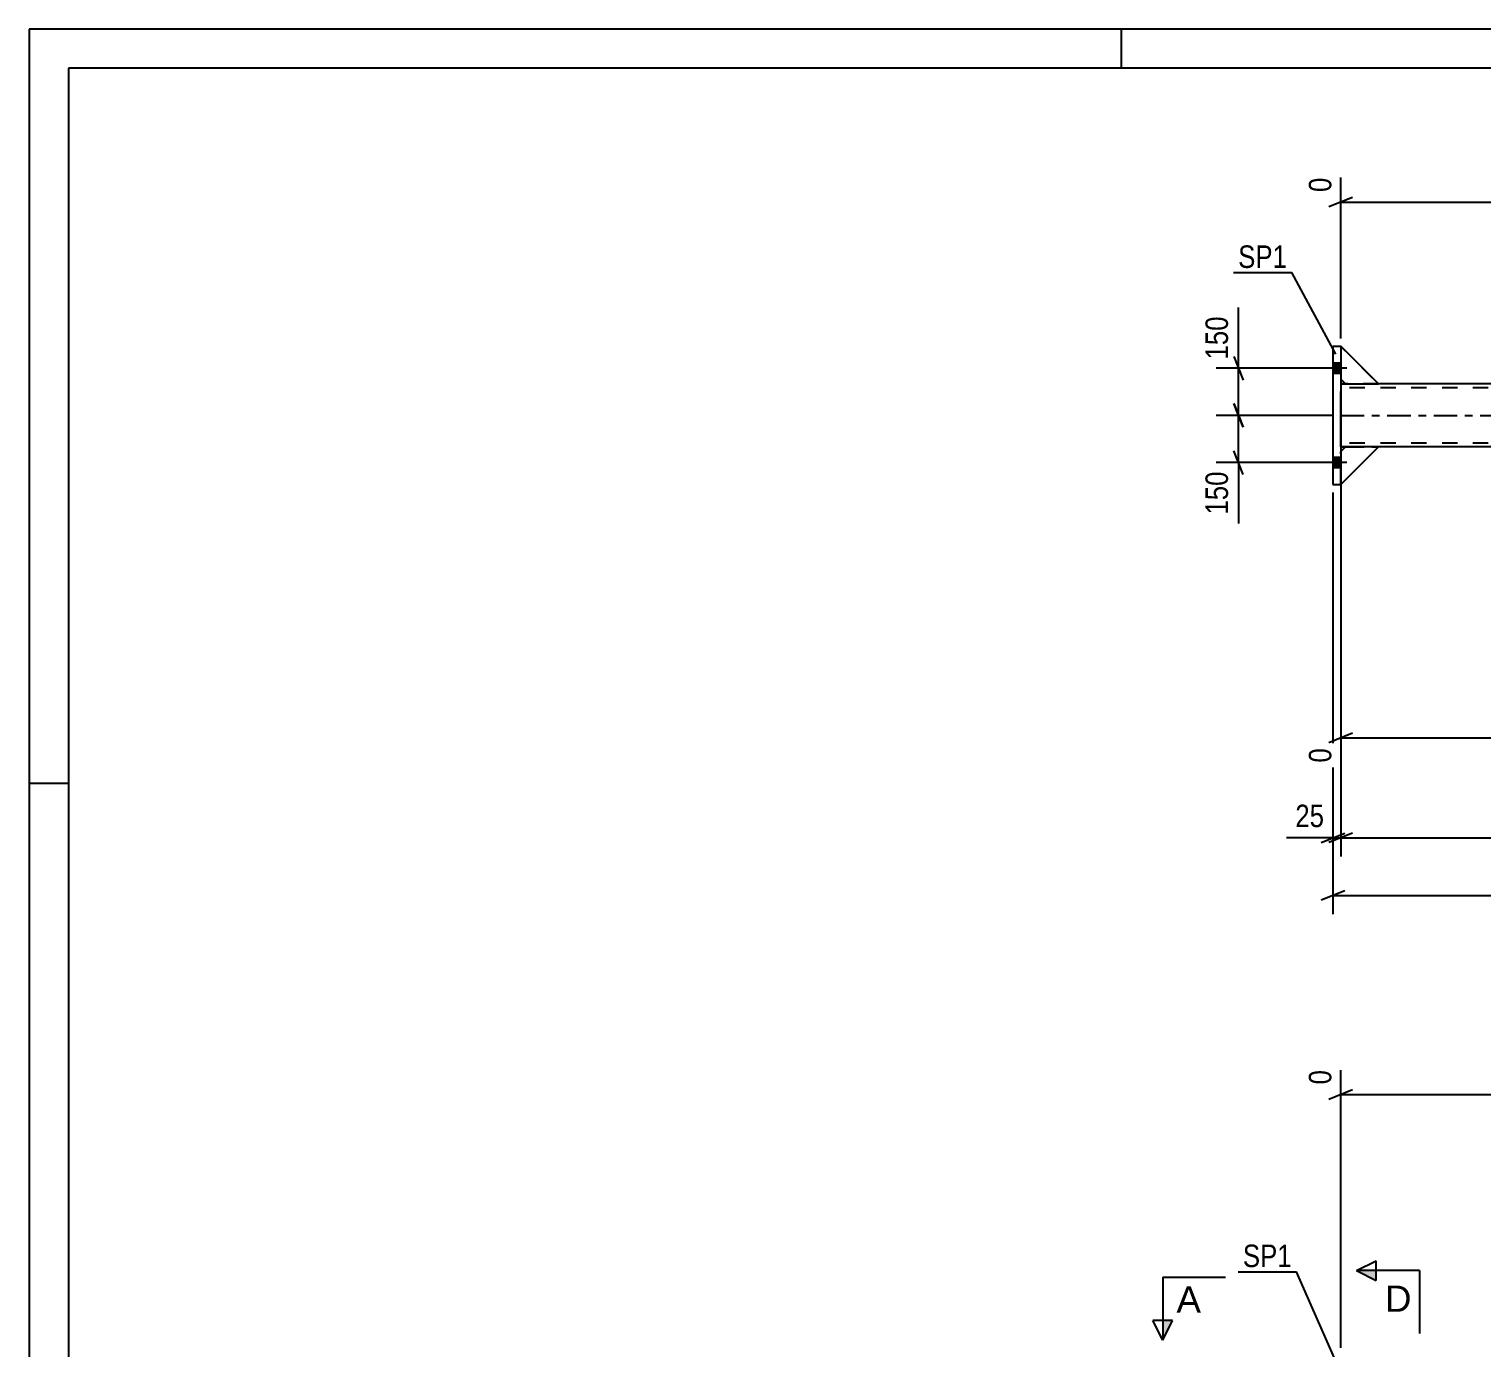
# Model space of a CAD drawing. Header units: millimetres. Extents: x -167 to 1022, y -666 to 175.
# Drawn here: x -166.9 to 18, y 7 to 174.8 of the extents above; entities that cross this region are included whole.
import ezdxf

# ---------------------------------------------------------------- set-up
doc = ezdxf.new("R2010")
doc.units = ezdxf.units.MM
doc.linetypes.add('DXK_LINE_DOT2', pattern=[3.9198, 1.9599, -1.9599])
doc.linetypes.add('DXK_LINE_DOT3', pattern=[5.9187, 2.979, -0.9799, 0.9799, -0.9799])
doc.styles.add('Arial', font='ARIAL.TTF', dxfattribs={"height": 0.2})
doc.styles.add('Arial Narrow', font='ARIALN.TTF', dxfattribs={"height": 0.2})

# ---------------------------------------------------------------- blocks, each defined once
blk = doc.blocks.new('Unknown-389677493-14088')
at = {"color": 5, "linetype": 'Continuous'}
for p, q in [((1022.1, 174.83), (-166.9, 174.83)), ((-166.9, 174.83), (-166.9, -666.17)), ((-27.9, 169.83), (-27.9, 174.83)), ((1017.1, 169.83), (-161.9, 169.83)), ((-161.9, 169.83), (-161.9, -661.17)), ((-161.9, 78.83), (-166.9, 78.83))]:
    blk.add_line(p, q, dxfattribs=at)
blk = doc.blocks.new('Part-389677493-38132 - 38059')
at = {"color": 7, "linetype": 'DXK_LINE_DOT2'}
for p, q in [((0, 121.06), (0.6, 121.66)), ((4.8, 121.66), (0, 116.86)), ((0, 116.86), (0, 121.06)), ((0.6, 121.66), (4.8, 121.66))]:
    blk.add_line(p, q, dxfattribs=at)
at = {"color": 7, "linetype": 'DXK_LINE_DOT3'}
for p, q in [((0, 121.66), (4.8, 121.66)), ((4.8, 121.66), (0, 116.86))]:
    blk.add_line(p, q, dxfattribs=at)
blk = doc.blocks.new('Part-389677493-38134 - 38059')
at = {"color": 7, "linetype": 'DXK_LINE_DOT2'}
for p, q in [((0, 121.06), (0.6, 121.66)), ((4.8, 121.66), (0, 116.86)), ((0, 116.86), (0, 121.06)), ((0.6, 121.66), (4.8, 121.66))]:
    blk.add_line(p, q, dxfattribs=at)
at = {"color": 7, "linetype": 'DXK_LINE_DOT3'}
for p, q in [((0, 121.66), (4.8, 121.66)), ((4.8, 121.66), (0, 116.86))]:
    blk.add_line(p, q, dxfattribs=at)
blk = doc.blocks.new('Part-389677493-38135 - 38059')
at = {"color": 7, "linetype": 'DXK_LINE_DOT2'}
for p, q in [((4.8, 129.66), (0, 134.46)), ((0, 134.46), (0, 130.26)), ((0, 130.26), (0.6, 129.66)), ((0.6, 129.66), (4.8, 129.66))]:
    blk.add_line(p, q, dxfattribs=at)
at = {"color": 7, "linetype": 'DXK_LINE_DOT3'}
for p, q in [((4.8, 129.66), (0, 134.46)), ((0, 129.66), (4.8, 129.66))]:
    blk.add_line(p, q, dxfattribs=at)
blk = doc.blocks.new('Part-389677493-38136 - 38059')
at = {"color": 2, "linetype": 'Continuous'}
for p, q in [((4.8, 129.66), (0, 134.46)), ((0, 130.26), (0.6, 129.66)), ((0.6, 129.66), (4.8, 129.66))]:
    blk.add_line(p, q, dxfattribs=at)
at = {"color": 7, "linetype": 'DXK_LINE_DOT2'}
blk.add_line((0, 134.46), (0, 130.26), dxfattribs=at)
at = {"color": 7, "linetype": 'DXK_LINE_DOT3'}
for p, q in [((4.8, 129.66), (0, 134.46)), ((0, 129.66), (4.8, 129.66))]:
    blk.add_line(p, q, dxfattribs=at)
blk = doc.blocks.new('Part-389677493-38137 - 38059')
at = {"color": 7, "linetype": 'DXK_LINE_DOT2'}
for p, q in [((4.8, 129.66), (0, 134.46)), ((0, 134.46), (0, 130.26)), ((0, 130.26), (0.6, 129.66)), ((0.6, 129.66), (4.8, 129.66))]:
    blk.add_line(p, q, dxfattribs=at)
at = {"color": 7, "linetype": 'DXK_LINE_DOT3'}
for p, q in [((4.8, 129.66), (0, 134.46)), ((0, 129.66), (4.8, 129.66))]:
    blk.add_line(p, q, dxfattribs=at)
blk = doc.blocks.new('Part-389677493-38093 - 38059')
at = {"color": 2, "linetype": 'Continuous'}
for p, q in [((-1, 134.46), (0, 134.46)), ((-1, 134.46), (-1, 116.86)), ((0, 134.46), (0, 116.86)), ((-1, 116.86), (0, 116.86))]:
    blk.add_line(p, q, dxfattribs=at)
at = {"color": 7, "linetype": 'DXK_LINE_DOT3'}
blk.add_line((-0.5, 125.66), (-0.5, 125.66), dxfattribs=at)
blk = doc.blocks.new('Part-389677493-38133 - 38059')
at = {"color": 2, "linetype": 'Continuous'}
for p, q in [((0, 121.06), (0.6, 121.66)), ((4.8, 121.66), (0, 116.86)), ((4.8, 121.66), (0.6, 121.66))]:
    blk.add_line(p, q, dxfattribs=at)
at = {"color": 7, "linetype": 'DXK_LINE_DOT3'}
for p, q in [((0, 121.66), (4.8, 121.66)), ((4.8, 121.66), (0, 116.86))]:
    blk.add_line(p, q, dxfattribs=at)
at = {"color": 7, "linetype": 'DXK_LINE_DOT2'}
blk.add_line((0, 116.86), (0, 121.06), dxfattribs=at)
blk = doc.blocks.new('Part-389677493-38172 - 38059')
at = {"color": 2, "linetype": 'Continuous'}
for p, q in [((0.6, 129.66), (0, 129.66)), ((217, 129.66), (4.8, 129.66)), ((0, 122.62), (0, 128.7)), ((0.6, 121.66), (0, 121.66)), ((217, 121.66), (4.8, 121.66))]:
    blk.add_line(p, q, dxfattribs=at)
at = {"color": 7, "linetype": 'DXK_LINE_DOT2'}
for p, q in [((0, 129.66), (0, 128.7)), ((0, 129.66), (0, 129.38)), ((4.8, 129.66), (0.6, 129.66)), ((838, 129.18), (0, 129.18)), ((0, 121.66), (0, 122.62)), ((838, 122.14), (0, 122.14)), ((4.8, 121.66), (0.6, 121.66))]:
    blk.add_line(p, q, dxfattribs=at)
at = {"color": 7, "linetype": 'DXK_LINE_DOT3'}
blk.add_line((0, 125.66), (838, 125.66), dxfattribs=at)
blk = doc.blocks.new('Bolt-389677493-38224 - 38059')
at = {"linetype": 'Continuous'}
for points in [[(-1, 132.32), (-1, 131), (0, 131), (0, 132.32)], [(-1, 132.32), (-1, 131), (0, 131), (0, 132.32)], [(-1, 120.32), (-1, 119), (0, 119), (0, 120.32)], [(-1, 120.32), (-1, 119), (0, 119), (0, 120.32)]]:
    blk.add_hatch(color=1, dxfattribs=at).paths.add_polyline_path(points)
at = {"color": 1, "linetype": 'Continuous'}
for p, q in [((0.76, 131.66), (-4, 131.66)), ((0.76, 131.66), (-4, 131.66)), ((0, 132.32), (-1, 132.32)), ((0, 132.32), (-1, 132.32)), ((0, 131), (-1, 131)), ((0, 131), (-1, 131)), ((0, 120.32), (-1, 120.32)), ((0, 120.32), (-1, 120.32)), ((0.76, 119.66), (-4, 119.66)), ((0.76, 119.66), (-4, 119.66)), ((0, 119), (-1, 119)), ((0, 119), (-1, 119))]:
    blk.add_line(p, q, dxfattribs=at)
blk = doc.blocks.new('StraightDimension-389677493-28114 - 1175')
at = {"color": 7, "linetype": 'Continuous'}
for p, q in [((88.42, -5), (88.42, 47.85)), ((0, 7), (0, 42.36)), ((1.5, 39.83), (-1.5, 38.63)), ((0, 39.23), (88.42, 39.23)), ((86.92, 38.63), (89.92, 39.83))]:
    blk.add_line(p, q, dxfattribs=at)
at = {"color": 0, "linetype": 'Continuous'}
for points in [[(87.82, 48.45), (83.62, 48.45), (83.62, 39.93), (87.82, 39.93)], [(-0.6, 42.96), (-4.8, 42.96), (-4.8, 39.93), (-0.6, 39.93)]]:
    blk.add_wipeout(points, dxfattribs=at)
at = {"color": 0}
blk.add_wipeout([(48.46, 39.98), (48.46, 44.18), (39.95, 44.18), (39.95, 39.98)], dxfattribs=at)
at = {"color": 3, "linetype": 'Continuous', "style": 'Arial Narrow'}
for s, height, p in [('2210', 2.863, (87.22, 40.53)), ('0', 2.86, (-1.2, 40.53))]:
    blk.add_text(s, height=height, rotation=90.0002, dxfattribs=at).set_placement(p)
at = {"color": 3, "style": 'Arial Narrow'}
blk.add_text('2210', height=2.863, dxfattribs=at).set_placement((40.55, 40.58))
blk = doc.blocks.new('StraightDimension-389677493-43095 - 38059')
at = {"color": 7, "linetype": 'Continuous'}
for p, q in [((0, 115.86), (0, 69.52)), ((1.5, 72.52), (-1.5, 71.32)), ((0, 71.92), (838, 71.92))]:
    blk.add_line(p, q, dxfattribs=at)
blk = doc.blocks.new('StraightDimension-389677493-43096 - 38059')
at = {"color": 7, "linetype": 'Continuous'}
for p, q in [((-1, 115.86), (-1, 69.52)), ((0, 115.86), (0, 69.52)), ((-2.5, 71.32), (0.5, 72.52)), ((1.5, 72.52), (-1.5, 71.32)), ((-1, 71.92), (0, 71.92))]:
    blk.add_line(p, q, dxfattribs=at)
at = {"color": 0}
blk.add_wipeout([(-1.53, 72.67), (-1.53, 76.87), (-6.38, 76.87), (-6.38, 72.67)], dxfattribs=at)
at = {"color": 7, "linetype": 'Continuous'}
blk.add_line((-1, 71.92), (-6.91, 71.92), dxfattribs=at)
blk.add_line((-1, 71.92), (-6.91, 71.92), dxfattribs=at)
at = {"color": 3, "style": 'Arial Narrow'}
blk.add_text('25', height=2.863, dxfattribs=at).set_placement((-5.78, 73.27))
blk = doc.blocks.new('StraightDimension-389677493-43268 - 38059')
at = {"color": 7, "linetype": 'Continuous'}
for p, q in [((-1, 115.86), (-1, 62.18)), ((0.5, 65.18), (-2.5, 63.98)), ((-1, 64.58), (839, 64.58))]:
    blk.add_line(p, q, dxfattribs=at)
blk = doc.blocks.new('StraightDimension-389677493-72641 - 38059')
at = {"color": 7, "linetype": 'Continuous'}
for p, q in [((0, 135.46), (0, 155.92)), ((1.5, 153.39), (-1.5, 152.19)), ((0, 152.79), (217, 152.79))]:
    blk.add_line(p, q, dxfattribs=at)
at = {"color": 0, "linetype": 'Continuous'}
blk.add_wipeout([(-0.6, 156.52), (-4.8, 156.52), (-4.8, 153.49), (-0.6, 153.49)], dxfattribs=at)
at = {"color": 3, "linetype": 'Continuous', "style": 'Arial Narrow'}
blk.add_text('0', height=2.86, rotation=90.0002, dxfattribs=at).set_placement((-1.2, 154.09))
blk = doc.blocks.new('StraightDimension-389677493-72746 - 38059')
at = {"color": 7, "linetype": 'Continuous'}
for p, q in [((-13.6, 133.16), (-12.4, 130.16)), ((-3.55, 131.66), (-15.85, 131.66)), ((-13, 125.66), (-13, 131.66)), ((-12.4, 124.16), (-13.6, 127.16)), ((-1, 125.66), (-15.85, 125.66))]:
    blk.add_line(p, q, dxfattribs=at)
at = {"color": 0}
blk.add_wipeout([(-13.75, 138.87), (-17.95, 138.87), (-17.95, 132.18), (-13.75, 132.18)], dxfattribs=at)
at = {"color": 7, "linetype": 'Continuous'}
blk.add_line((-13, 131.66), (-13, 139.39), dxfattribs=at)
blk.add_line((-13, 131.66), (-13, 139.39), dxfattribs=at)
at = {"color": 3, "style": 'Arial Narrow'}
blk.add_text('150', height=2.863, rotation=90.0002, dxfattribs=at).set_placement((-14.35, 132.78))
blk = doc.blocks.new('StraightDimension-389677493-72747 - 38059')
at = {"color": 7, "linetype": 'Continuous'}
for p, q in [((-13.6, 127.16), (-12.4, 124.16)), ((-1, 125.66), (-15.85, 125.66)), ((-13, 119.66), (-13, 125.66)), ((-12.4, 118.16), (-13.6, 121.16)), ((-4, 119.66), (-15.85, 119.66))]:
    blk.add_line(p, q, dxfattribs=at)
at = {"color": 0}
blk.add_wipeout([(-13.75, 119.13), (-17.95, 119.13), (-17.95, 112.45), (-13.75, 112.45)], dxfattribs=at)
at = {"color": 7, "linetype": 'Continuous'}
blk.add_line((-13, 119.66), (-13, 111.92), dxfattribs=at)
blk.add_line((-13, 119.66), (-13, 111.92), dxfattribs=at)
at = {"color": 3, "style": 'Arial Narrow'}
blk.add_text('150', height=2.863, rotation=90.0002, dxfattribs=at).set_placement((-14.35, 113.05))
blk = doc.blocks.new('StraightDimension-389677493-73475 - 38059')
at = {"color": 7, "linetype": 'Continuous'}
for p, q in [((0, 120.66), (0, 81.49)), ((1.5, 85.22), (-1.5, 84.02)), ((0, 84.62), (217, 84.62))]:
    blk.add_line(p, q, dxfattribs=at)
at = {"color": 0, "linetype": 'Continuous'}
blk.add_wipeout([(-0.6, 83.92), (-4.8, 83.92), (-4.8, 80.89), (-0.6, 80.89)], dxfattribs=at)
at = {"color": 3, "linetype": 'Continuous', "style": 'Arial Narrow'}
blk.add_text('0', height=2.86, rotation=90.0002, dxfattribs=at).set_placement((-1.2, 81.49))
blk = doc.blocks.new('Mark-389677493-16974 - 1175')
at = {"color": 0}
blk.add_wipeout([(-6.24, 17.29), (-6.24, 20.29), (-12.45, 20.29), (-12.45, 17.29)], dxfattribs=at)
blk.add_wipeout([(-6.24, 17.29), (-6.24, 20.29), (-12.45, 20.29), (-12.45, 17.29)], dxfattribs=at)
at = {"color": 30, "linetype": 'Continuous'}
for p in [(-13.05, 16.69), (-0.31, 4.64)]:
    blk.add_line(p, (-5.64, 16.69), dxfattribs=at)
at = {"color": 3, "style": 'Arial Narrow'}
blk.add_text('SP1', height=2.863, dxfattribs=at).set_placement((-12.45, 17.29))
blk = doc.blocks.new('SectionMark-389677493-38246 - 1175')
at = {"linetype": 'Continuous'}
blk.add_hatch(color=6, dxfattribs=at).paths.add_polyline_path([(-22.65, 10.5), (-21.4, 10.5), (-22.65, 8)])
at = {"color": 6, "linetype": 'Continuous'}
for p, q in [((-22.65, 16), (-14.65, 16)), ((-22.65, 16), (-22.65, 8)), ((-22.65, 8), (-23.9, 10.5)), ((-21.4, 10.5), (-23.9, 10.5)), ((-22.65, 8), (-21.4, 10.5))]:
    blk.add_line(p, q, dxfattribs=at)
at = {"color": 0, "linetype": 'Continuous'}
blk.add_wipeout([(-17.79, 11.5), (-17.79, 15), (-20.9, 15), (-20.9, 11.5)], dxfattribs=at)
at = {"color": 3, "linetype": 'Continuous', "style": 'Arial'}
blk.add_text('A', height=3.34, dxfattribs=at).set_placement((-20.9, 11.5))
blk = doc.blocks.new('SectionMark-389677493-44903 - 1175')
at = {"linetype": 'Continuous'}
for points in [[(4.5, 16.85), (4.5, 15.6), (2, 16.85)], [(4.5, -15.05), (4.5, -16.3), (2, -16.3)]]:
    blk.add_hatch(color=6, dxfattribs=at).paths.add_polyline_path(points)
at = {"color": 6, "linetype": 'Continuous'}
for p, q in [((2, 16.85), (4.5, 18.1)), ((10, 16.85), (2, 16.85)), ((2, 16.85), (4.5, 15.6)), ((4.5, 15.6), (4.5, 18.1)), ((10, 16.85), (10, 8.85)), ((10, -16.3), (10, -8.3)), ((2, -16.3), (4.5, -15.05)), ((10, -16.3), (2, -16.3)), ((4.5, -17.55), (2, -16.3)), ((4.5, -15.05), (4.5, -17.55))]:
    blk.add_line(p, q, dxfattribs=at)
at = {"color": 0, "linetype": 'Continuous'}
for points in [[(9, 11.6), (9, 15.1), (5.63, 15.1), (5.63, 11.6)], [(9, -14.55), (9, -11.05), (5.63, -11.05), (5.63, -14.55)]]:
    blk.add_wipeout(points, dxfattribs=at)
at = {"color": 3, "linetype": 'Continuous', "style": 'Arial'}
for p in [(5.63, 11.6), (5.63, -14.55)]:
    blk.add_text('D', height=3.34, dxfattribs=at).set_placement(p)
blk = doc.blocks.new('Mark-389677493-39727 - 38059')
at = {"color": 0}
blk.add_wipeout([(-6.84, 144.43), (-6.84, 147.43), (-13.05, 147.43), (-13.05, 144.43)], dxfattribs=at)
blk.add_wipeout([(-6.84, 144.43), (-6.84, 147.43), (-13.05, 147.43), (-13.05, 144.43)], dxfattribs=at)
at = {"color": 30, "linetype": 'Continuous'}
for p in [(-13.65, 143.83), (-0.63, 133.46)]:
    blk.add_line(p, (-6.24, 143.83), dxfattribs=at)
at = {"color": 3, "style": 'Arial Narrow'}
blk.add_text('SP1', height=2.863, dxfattribs=at).set_placement((-13.05, 144.43))

msp = doc.modelspace()

# ---------------------------------------------------------------- block references
for name in ['Unknown-389677493-14088', 'Part-389677493-38093 - 38059', 'Part-389677493-38135 - 38059', 'Part-389677493-38136 - 38059', 'Part-389677493-38137 - 38059', 'Bolt-389677493-38224 - 38059', 'Part-389677493-38172 - 38059', 'Part-389677493-38132 - 38059', 'Part-389677493-38134 - 38059', 'Part-389677493-38133 - 38059']:
    msp.add_blockref(name, (0, 0))

# ---------------------------------------------------------------- next in the draw order: block references
for name in ['StraightDimension-389677493-72641 - 38059', 'StraightDimension-389677493-43095 - 38059', 'StraightDimension-389677493-28114 - 1175']:
    msp.add_blockref(name, (0, 0))

# ---------------------------------------------------------------- next in the draw order: block references
for name in ['StraightDimension-389677493-72746 - 38059', 'StraightDimension-389677493-43096 - 38059', 'Mark-389677493-16974 - 1175']:
    msp.add_blockref(name, (0, 0))

# ---------------------------------------------------------------- next in the draw order: block references
for name in ['Mark-389677493-39727 - 38059', 'StraightDimension-389677493-43268 - 38059', 'SectionMark-389677493-38246 - 1175']:
    msp.add_blockref(name, (0, 0))

# ---------------------------------------------------------------- next in the draw order: block references
for name in ['StraightDimension-389677493-72747 - 38059', 'SectionMark-389677493-44903 - 1175']:
    msp.add_blockref(name, (0, 0))

# ---------------------------------------------------------------- next in the draw order: block references
msp.add_blockref('StraightDimension-389677493-73475 - 38059', (0, 0))

doc.saveas('drawing.dxf')
